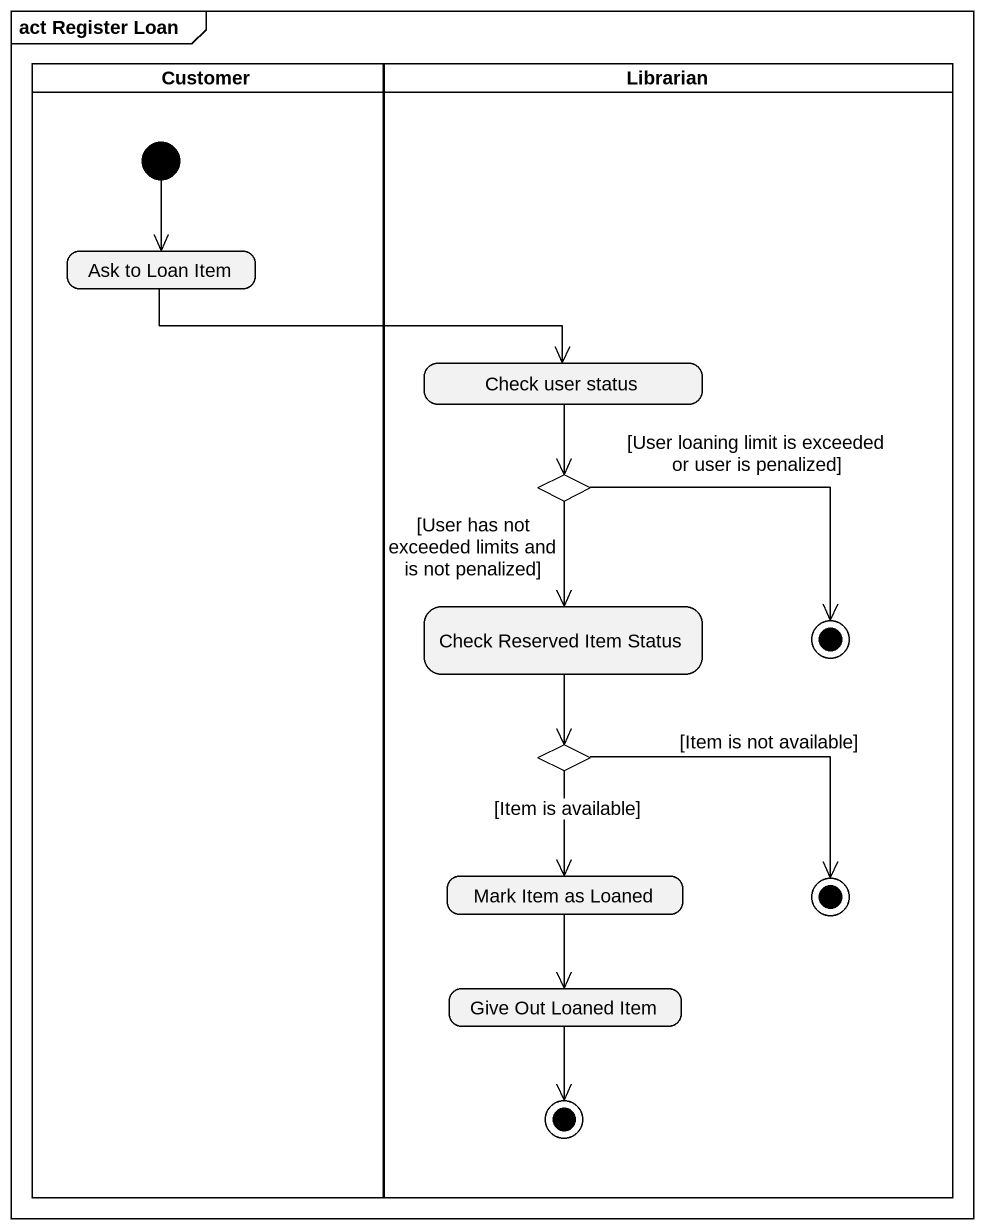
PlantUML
@startuml
mainframe act Register Loan
hide empty description
state Customer <<partition>> {
  state "Ask to Loan Item" as Ask_to_Loan_Item
  [*] --> Ask_to_Loan_Item
}
state Librarian <<partition>> {
  state "Check user status" as Check_user_status
  state choice1 <<choice>>
  state "Check Reserved Item Status" as Check_Reserved_Item_Status
  state final1 <<end>>
  state choice2 <<choice>>
  state "Mark Item as Loaned" as Mark_Item_as_Loaned
  state final2 <<end>>
  state "Give Out Loaned Item" as Give_Out_Loaned_Item
  state final3 <<end>>
}
Ask_to_Loan_Item -right-> Check_user_status
Check_user_status --> choice1
choice1 --> Check_Reserved_Item_Status : [User has not exceeded limits and is not penalized]
choice1 -right-> final1 : [User loaning limit is exceeded or user is penalized]
Check_Reserved_Item_Status --> choice2
choice2 --> Mark_Item_as_Loaned : [Item is available]
choice2 -right-> final2 : [Item is not available]
Mark_Item_as_Loaned --> Give_Out_Loaned_Item
Give_Out_Loaned_Item --> final3
@enduml
